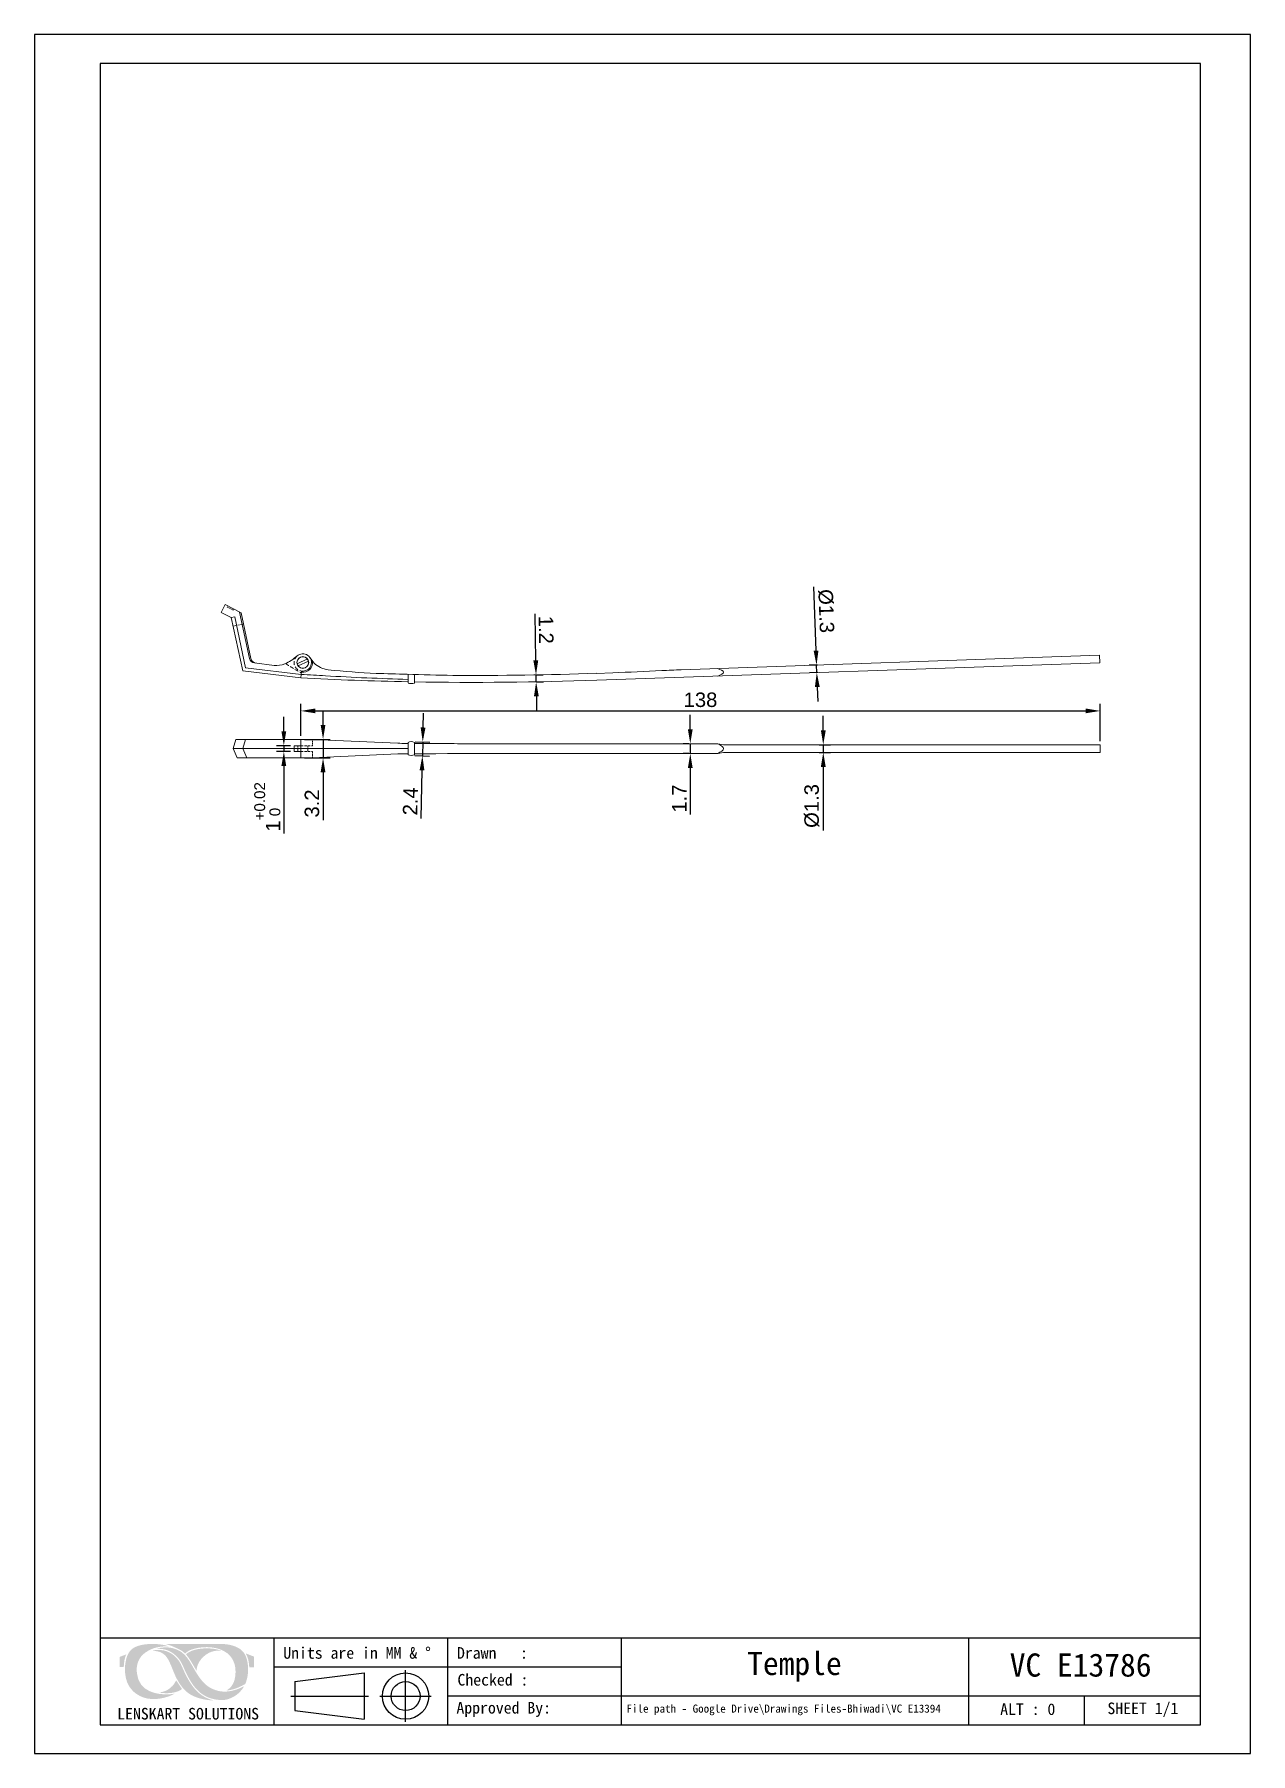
# Model space of a CAD drawing. Header units: millimetres. Extents: x 3044 to 3254, y 1340 to 1637.
import ezdxf

# ---------------------------------------------------------------- set-up
doc = ezdxf.new("R2010")
doc.units = ezdxf.units.MM
doc.linetypes.add('HIDDEN', pattern=[9.525, 6.35, -3.175])
doc.layers.add('Dimension', color=3, linetype='Continuous')
doc.layers.add('图框-线条', color=7, linetype='Continuous')
doc.layers.add('绘图层', color=7, linetype='Continuous', lineweight=15)
doc.styles.get("Standard").update_dxf_attribs({"font": 'arial.ttf'})
doc.styles.add('宋体', font='SimSun.ttf')
doc.styles.add('样式 1', font='romant.shx')
doc.dimstyles.new('ISO-25$0', dxfattribs={"dimtxt": 2.5, "dimasz": 2.5, "dimexe": 0.5, "dimexo": 1, "dimgap": 1, "dimtad": 0, "dimtih": 1, "dimtoh": 1, "dimdec": 1, "dimzin": 10, "dimdsep": 46, "dimlunit": 6, "dimtxsty": '样式 1', "dimcen": 0, "dimclrd": 256, "dimclre": 256, "dimclrt": 7, "dimazin": 0, "dimtfac": 1, "dimtdec": 1, "dimtofl": 0, "dimtmove": 0, "dimatfit": 0, "dimfxl": 1, "dimtolj": 1, "dimtzin": 10, "dimarcsym": 0})

# ---------------------------------------------------------------- blocks, each defined once
blk = doc.blocks.new('*D9')
at = {"layer": 'Defpoints', "color": 0, "transparency": 16777216}
for p in [(3228.29, 1519.65), (3090.29, 1514.74), (3228.29, 1513.79)]:
    blk.add_point(p, dxfattribs=at)
at = {"layer": 'Dimension', "color": 0, "lineweight": -2, "transparency": 16777216}
for p, q in [((3090.29, 1515.37), (3090.29, 1520.9)), ((3228.29, 1514.42), (3228.29, 1520.9)), ((3092.79, 1519.65), (3225.79, 1519.65))]:
    blk.add_line(p, q, dxfattribs=at)
at = {"layer": 'Dimension', "color": 0, "transparency": 16777216}
for points in [[(3092.79, 1520.07), (3092.79, 1519.24), (3090.29, 1519.65)], [(3225.79, 1520.07), (3225.79, 1519.24), (3228.29, 1519.65)]]:
    blk.add_solid(points, dxfattribs=at)
at = {"layer": 'Dimension', "color": 0, "transparency": 16777216, "insert": (3159.29, 1521.56), "char_height": 2.5, "attachment_point": 5}
blk.add_mtext('138', dxfattribs=at)
blk = doc.blocks.new('*D10')
at = {"layer": 'Defpoints', "color": 0, "transparency": 16777216}
for p in [(3179.14, 1513.79), (3179.14, 1512.49), (3180.49, 1512.49)]:
    blk.add_point(p, dxfattribs=at)
at = {"layer": 'Dimension', "color": 0, "lineweight": -2, "transparency": 16777216}
for p, q in [((3180.49, 1516.29), (3180.49, 1518.79)), ((3179.76, 1513.79), (3181.74, 1513.79)), ((3179.76, 1512.49), (3181.74, 1512.49)), ((3180.49, 1513.79), (3180.49, 1512.49)), ((3180.49, 1509.99), (3180.49, 1498.97))]:
    blk.add_line(p, q, dxfattribs=at)
at = {"layer": 'Dimension', "color": 0, "transparency": 16777216}
for points in [[(3180.08, 1516.29), (3180.91, 1516.29), (3180.49, 1513.79)], [(3180.08, 1509.99), (3180.91, 1509.99), (3180.49, 1512.49)]]:
    blk.add_solid(points, dxfattribs=at)
at = {"layer": 'Dimension', "color": 0, "transparency": 16777216, "insert": (3178.52, 1503.23), "char_height": 2.5, "attachment_point": 5, "rotation": 90}
blk.add_mtext('%%c1.3', dxfattribs=at)
blk = doc.blocks.new('*D11')
at = {"layer": 'Defpoints', "color": 0, "transparency": 16777216}
for p in [(3157.53, 1512.29), (3157.92, 1513.99), (3157.92, 1512.29)]:
    blk.add_point(p, dxfattribs=at)
at = {"layer": 'Dimension', "color": 0, "lineweight": -2, "transparency": 16777216}
for p, q in [((3157.53, 1516.49), (3157.53, 1518.99)), ((3157.3, 1513.99), (3156.28, 1513.99)), ((3157.3, 1512.29), (3156.28, 1512.29)), ((3157.53, 1513.99), (3157.53, 1512.29)), ((3157.53, 1509.79), (3157.53, 1501.73))]:
    blk.add_line(p, q, dxfattribs=at)
at = {"layer": 'Dimension', "color": 0, "transparency": 16777216}
for points in [[(3157.11, 1516.49), (3157.94, 1516.49), (3157.53, 1513.99)], [(3157.11, 1509.79), (3157.94, 1509.79), (3157.53, 1512.29)]]:
    blk.add_solid(points, dxfattribs=at)
at = {"layer": 'Dimension', "color": 0, "transparency": 16777216, "insert": (3155.65, 1504.51), "char_height": 2.5, "attachment_point": 5, "rotation": 90}
blk.add_mtext('1.7', dxfattribs=at)
blk = doc.blocks.new('*D12')
at = {"layer": 'Defpoints', "color": 0, "transparency": 16777216}
for p in [(3109.34, 1511.94), (3109.4, 1514.34), (3111.27, 1511.89)]:
    blk.add_point(p, dxfattribs=at)
at = {"layer": 'Dimension', "color": 0, "lineweight": -2, "transparency": 16777216}
for p, q in [((3111.39, 1516.79), (3111.45, 1519.29)), ((3109.97, 1511.93), (3112.52, 1511.86)), ((3110.03, 1514.33), (3112.58, 1514.26)), ((3111.33, 1514.29), (3111.27, 1511.89)), ((3111.2, 1509.4), (3110.99, 1501.06))]:
    blk.add_line(p, q, dxfattribs=at)
at = {"layer": 'Dimension', "color": 0, "transparency": 16777216}
for points in [[(3110.97, 1516.8), (3111.81, 1516.78), (3111.33, 1514.29)], [(3110.79, 1509.41), (3111.62, 1509.39), (3111.27, 1511.89)]]:
    blk.add_solid(points, dxfattribs=at)
at = {"layer": 'Dimension', "color": 0, "transparency": 16777216, "insert": (3109.19, 1504.03), "char_height": 2.5, "attachment_point": 5, "rotation": 88.549}
blk.add_mtext('2.4', dxfattribs=at)
blk = doc.blocks.new('*D13')
at = {"layer": 'Defpoints', "color": 0, "transparency": 16777216}
for p in [(3090.29, 1514.74), (3090.29, 1511.54), (3094.12, 1511.54)]:
    blk.add_point(p, dxfattribs=at)
at = {"layer": 'Dimension', "color": 0, "lineweight": -2, "transparency": 16777216}
for p, q in [((3094.12, 1517.24), (3094.12, 1519.74)), ((3090.92, 1514.74), (3095.37, 1514.74)), ((3094.12, 1514.74), (3094.12, 1511.54)), ((3090.92, 1511.54), (3095.37, 1511.54)), ((3094.12, 1509.04), (3094.12, 1500.77))]:
    blk.add_line(p, q, dxfattribs=at)
at = {"layer": 'Dimension', "color": 0, "transparency": 16777216}
for points in [[(3093.7, 1517.24), (3094.53, 1517.24), (3094.12, 1514.74)], [(3093.7, 1509.04), (3094.53, 1509.04), (3094.12, 1511.54)]]:
    blk.add_solid(points, dxfattribs=at)
at = {"layer": 'Dimension', "color": 0, "transparency": 16777216, "insert": (3092.21, 1503.66), "char_height": 2.5, "attachment_point": 5, "rotation": 90}
blk.add_mtext('3.2', dxfattribs=at)
blk = doc.blocks.new('*D14')
at = {"layer": 'Defpoints', "color": 0, "transparency": 16777216}
for p in [(3087.35, 1512.64), (3089.12, 1513.64), (3089.12, 1512.64)]:
    blk.add_point(p, dxfattribs=at)
at = {"layer": 'Dimension', "color": 0, "lineweight": -2, "transparency": 16777216}
for p, q in [((3087.35, 1516.14), (3087.35, 1518.64)), ((3088.5, 1513.64), (3086.1, 1513.64)), ((3088.5, 1512.64), (3086.1, 1512.64)), ((3087.35, 1513.64), (3087.35, 1512.64)), ((3087.35, 1510.14), (3087.35, 1498.49))]:
    blk.add_line(p, q, dxfattribs=at)
at = {"layer": 'Dimension', "color": 0, "transparency": 16777216}
for points in [[(3086.93, 1516.14), (3087.76, 1516.14), (3087.35, 1513.64)], [(3086.93, 1510.14), (3087.76, 1510.14), (3087.35, 1512.64)]]:
    blk.add_solid(points, dxfattribs=at)
at = {"layer": 'Dimension', "color": 0, "transparency": 16777216, "insert": (3084.49, 1503.07), "char_height": 2.5, "attachment_point": 5, "rotation": 90}
blk.add_mtext('1{\\H1.875;\\S+0.02^  0;}', dxfattribs=at)
blk = doc.blocks.new('*D15')
at = {"layer": 'Defpoints', "color": 0, "transparency": 16777216}
for p in [(3130.39, 1525.86), (3130.41, 1524.66), (3130.89, 1525.87)]:
    blk.add_point(p, dxfattribs=at)
at = {"layer": 'Dimension', "color": 0, "lineweight": -2, "transparency": 16777216}
for p, q in [((3130.85, 1528.37), (3130.72, 1536.41)), ((3130.91, 1524.67), (3130.89, 1525.87)), ((3131.01, 1525.87), (3132.14, 1525.89)), ((3131.03, 1524.67), (3132.16, 1524.69)), ((3130.95, 1522.17), (3130.99, 1519.67))]:
    blk.add_line(p, q, dxfattribs=at)
at = {"layer": 'Dimension', "color": 0, "transparency": 16777216}
for points in [[(3131.27, 1528.38), (3130.43, 1528.36), (3130.89, 1525.87)], [(3131.37, 1522.18), (3130.54, 1522.16), (3130.91, 1524.67)]]:
    blk.add_solid(points, dxfattribs=at)
at = {"layer": 'Dimension', "color": 0, "transparency": 16777216, "insert": (3132.64, 1533.67), "char_height": 2.5, "attachment_point": 5, "rotation": 270.9532}
blk.add_mtext('1.2', dxfattribs=at)
blk = doc.blocks.new('*D16')
at = {"layer": 'Defpoints', "color": 0, "transparency": 16777216}
for p in [(3179.33, 1527.57), (3180.14, 1527.6), (3180.18, 1526.3)]:
    blk.add_point(p, dxfattribs=at)
at = {"layer": 'Dimension', "color": 0, "lineweight": -2, "transparency": 16777216}
for p, q in [((3179.24, 1530.07), (3178.86, 1541.08)), ((3179.51, 1527.58), (3178.08, 1527.53)), ((3179.37, 1526.27), (3179.33, 1527.57)), ((3179.56, 1526.28), (3178.12, 1526.23)), ((3179.46, 1523.77), (3179.55, 1521.28))]:
    blk.add_line(p, q, dxfattribs=at)
at = {"layer": 'Dimension', "color": 0, "transparency": 16777216}
for points in [[(3179.66, 1530.08), (3178.83, 1530.06), (3179.33, 1527.57)], [(3179.88, 1523.79), (3179.04, 1523.76), (3179.37, 1526.27)]]:
    blk.add_solid(points, dxfattribs=at)
at = {"layer": 'Dimension', "color": 0, "transparency": 16777216, "insert": (3180.98, 1536.9), "char_height": 2.5, "attachment_point": 5, "rotation": 272}
blk.add_mtext('%%c1.3', dxfattribs=at)

msp = doc.modelspace()

# ---------------------------------------------------------------- hatches: boundary and pattern name
at = {"layer": '图框-线条', "lineweight": 0, "ltscale": 0.1}
h = msp.add_hatch(color=252, dxfattribs=at)
edge = h.paths.add_edge_path()
edge.add_spline(control_points=[(3058.98, 1356.22), (3058.98, 1356.22), (3058.98, 1354.5), (3058.98, 1354.5), (3058.98, 1354.5), (3058.98, 1354.5), (3059.69, 1354.5), (3059.69, 1354.5), (3059.69, 1354.5), (3059.75, 1354.9), (3059.75, 1355.25), (3059.83, 1355.65), (3059.83, 1355.65), (3059.9, 1356), (3060.01, 1356.35), (3060.13, 1356.66), (3060.13, 1356.66), (3060.13, 1356.66), (3058.98, 1356.22), (3058.98, 1356.22)], knot_values=[0, 0, 0, 0, 0.166667, 0.166667, 0.166667, 0.166667, 0.333333, 0.333333, 0.333333, 0.333333, 0.5, 0.5, 0.5, 0.5, 0.666667, 0.666667, 0.666667, 0.666667, 1, 1, 1, 1], degree=3, periodic=0)
edge = h.paths.add_edge_path()
edge.add_spline(control_points=[(3081.38, 1354.43), (3081.38, 1354.43), (3082.19, 1354.42), (3082.19, 1354.42), (3082.19, 1354.42), (3082.19, 1354.42), (3082.19, 1356.28), (3082.19, 1356.28), (3082.19, 1356.28), (3082.19, 1356.28), (3080.78, 1356.84), (3080.78, 1356.84), (3080.78, 1356.84), (3080.92, 1356.48), (3081.09, 1356.22), (3081.2, 1355.77), (3081.2, 1355.77), (3081.31, 1355.32), (3081.34, 1354.92), (3081.38, 1354.43)], knot_values=[0, 0, 0, 0, 0.166667, 0.166667, 0.166667, 0.166667, 0.333333, 0.333333, 0.333333, 0.333333, 0.5, 0.5, 0.5, 0.5, 0.666667, 0.666667, 0.666667, 0.666667, 1, 1, 1, 1], degree=3, periodic=0)
edge = h.paths.add_edge_path(flags=17)
edge.add_spline(control_points=[(3065.9, 1350.09), (3066.03, 1349.98), (3066.86, 1349.96), (3067, 1349.96), (3067, 1349.96), (3067.88, 1349.93), (3069.2, 1350.15), (3069.77, 1350.7), (3069.77, 1350.7), (3069.72, 1350.78), (3069.69, 1350.82), (3069.63, 1350.88), (3069.63, 1350.88), (3069.63, 1350.88), (3068.77, 1352.17), (3068.77, 1352.17), (3068.77, 1352.17), (3068.55, 1351.91), (3068.46, 1351.42), (3067.66, 1350.8), (3067.66, 1350.8), (3067.19, 1350.44), (3066.63, 1350.19), (3065.9, 1350.09)], knot_values=[0, 0, 0, 0, 0.142857, 0.142857, 0.142857, 0.142857, 0.285714, 0.285714, 0.285714, 0.285714, 0.428571, 0.428571, 0.428571, 0.428571, 0.571429, 0.571429, 0.571429, 0.571429, 0.714286, 0.714286, 0.714286, 0.714286, 1, 1, 1, 1], degree=3, periodic=0)
edge = h.paths.add_edge_path(flags=17)
edge.add_spline(control_points=[(3070.45, 1356.66), (3070.5, 1356.58), (3070.51, 1356.59), (3070.57, 1356.52), (3070.57, 1356.52), (3071.22, 1355.78), (3072.15, 1353.98), (3072.27, 1353.86), (3072.27, 1353.86), (3072.33, 1355.36), (3073.58, 1356.67), (3074.82, 1357.1), (3074.82, 1357.1), (3075.47, 1357.33), (3075.81, 1357.33), (3076.54, 1357.27), (3076.54, 1357.27), (3076.3, 1357.46), (3075.29, 1357.62), (3075.04, 1357.65), (3075.04, 1357.65), (3073.83, 1357.79), (3072.07, 1357.68), (3070.99, 1357.07), (3070.99, 1357.07), (3070.82, 1356.98), (3070.51, 1356.78), (3070.45, 1356.66)], knot_values=[0, 0, 0, 0, 0.125, 0.125, 0.125, 0.125, 0.25, 0.25, 0.25, 0.25, 0.375, 0.375, 0.375, 0.375, 0.5, 0.5, 0.5, 0.5, 0.625, 0.625, 0.625, 0.625, 0.75, 0.75, 0.75, 0.75, 1, 1, 1, 1], degree=3, periodic=0)
edge = h.paths.add_edge_path()
edge.add_spline(control_points=[(3069.87, 1354.31), (3069.46, 1355.23), (3069.34, 1355.48), (3068.7, 1356.17), (3068.7, 1356.17), (3067.82, 1357.11), (3066.48, 1357.58), (3065.15, 1357.4), (3065.15, 1357.4), (3065.06, 1357.39), (3064.99, 1357.38), (3064.9, 1357.36), (3064.9, 1357.36), (3064.9, 1357.36), (3064.67, 1357.29), (3064.67, 1357.29), (3064.67, 1357.29), (3065.44, 1357.25), (3066.03, 1357.14), (3066.54, 1356.76), (3066.54, 1356.76), (3067.05, 1356.38), (3067.24, 1356.07), (3067.57, 1355.41), (3067.57, 1355.41), (3068.1, 1354.33), (3068.45, 1353.12), (3069.05, 1352.11), (3069.05, 1352.11), (3069.68, 1351.05), (3070.29, 1350.27), (3071.35, 1349.65), (3071.35, 1349.65), (3072.21, 1349.15), (3074, 1348.68), (3075.18, 1348.73), (3075.18, 1348.73), (3075.05, 1348.79), (3074.87, 1348.82), (3074.71, 1348.86), (3074.71, 1348.86), (3072.5, 1349.54), (3071.22, 1351.42), (3070.25, 1353.47), (3070.25, 1353.47), (3070.12, 1353.75), (3069.99, 1354.02), (3069.87, 1354.31)], knot_values=[0, 0, 0, 0, 0.076923, 0.076923, 0.076923, 0.076923, 0.153846, 0.153846, 0.153846, 0.153846, 0.230769, 0.230769, 0.230769, 0.230769, 0.307692, 0.307692, 0.307692, 0.307692, 0.384615, 0.384615, 0.384615, 0.384615, 0.461538, 0.461538, 0.461538, 0.461538, 0.538462, 0.538462, 0.538462, 0.538462, 0.615385, 0.615385, 0.615385, 0.615385, 0.692308, 0.692308, 0.692308, 0.692308, 0.769231, 0.769231, 0.769231, 0.769231, 0.846154, 0.846154, 0.846154, 0.846154, 1, 1, 1, 1], degree=3, periodic=0)
edge = h.paths.add_edge_path()
edge.add_spline(control_points=[(3080.49, 1351.16), (3080.46, 1351.16), (3079.64, 1350.77), (3079.47, 1350.7), (3079.47, 1350.7), (3079.12, 1350.57), (3078.7, 1350.44), (3078.31, 1350.36), (3078.31, 1350.36), (3077.33, 1350.18), (3076.62, 1350.18), (3075.69, 1350.45), (3075.69, 1350.45), (3074.1, 1350.91), (3073.18, 1352.02), (3072.43, 1353.18), (3072.43, 1353.18), (3071.11, 1355.24), (3070.58, 1357.22), (3068.03, 1357.77), (3068.03, 1357.77), (3067.6, 1357.86), (3067.09, 1357.9), (3066.63, 1357.86), (3066.63, 1357.86), (3066.33, 1357.84), (3065.61, 1357.77), (3065.39, 1357.64), (3065.39, 1357.64), (3066.51, 1357.66), (3067.39, 1357.44), (3068.18, 1356.87), (3068.18, 1356.87), (3069.84, 1355.69), (3069.89, 1354.44), (3070.75, 1352.9), (3070.75, 1352.9), (3071.17, 1352.16), (3071.47, 1351.59), (3072.04, 1350.92), (3072.04, 1350.92), (3073.23, 1349.53), (3074.49, 1348.91), (3076.43, 1348.77), (3076.43, 1348.77), (3077.37, 1348.7), (3078.31, 1349.11), (3078.93, 1349.5), (3078.93, 1349.5), (3079.36, 1349.77), (3079.7, 1350.11), (3080.02, 1350.48), (3080.02, 1350.48), (3080.18, 1350.67), (3080.36, 1350.95), (3080.49, 1351.16)], knot_values=[0, 0, 0, 0, 0.066667, 0.066667, 0.066667, 0.066667, 0.133333, 0.133333, 0.133333, 0.133333, 0.2, 0.2, 0.2, 0.2, 0.266667, 0.266667, 0.266667, 0.266667, 0.333333, 0.333333, 0.333333, 0.333333, 0.4, 0.4, 0.4, 0.4, 0.466667, 0.466667, 0.466667, 0.466667, 0.533333, 0.533333, 0.533333, 0.533333, 0.6, 0.6, 0.6, 0.6, 0.666667, 0.666667, 0.666667, 0.666667, 0.733333, 0.733333, 0.733333, 0.733333, 0.8, 0.8, 0.8, 0.8, 0.866667, 0.866667, 0.866667, 0.866667, 1, 1, 1, 1], degree=3, periodic=0)
edge = h.paths.add_edge_path()
edge.add_spline(control_points=[(3070.3, 1356.82), (3070.86, 1357.26), (3071.02, 1357.4), (3071.84, 1357.63), (3071.84, 1357.63), (3073.71, 1358.15), (3076.12, 1358.01), (3077.59, 1356.86), (3077.59, 1356.86), (3078.39, 1356.23), (3079.05, 1355.12), (3079.01, 1353.58), (3079.01, 1353.58), (3078.98, 1352.43), (3078.7, 1351.33), (3077.79, 1350.67), (3077.79, 1350.67), (3077.73, 1350.62), (3077.49, 1350.47), (3077.43, 1350.45), (3077.43, 1350.45), (3078.32, 1350.4), (3079.71, 1351), (3080.45, 1351.42), (3080.45, 1351.42), (3080.72, 1351.57), (3080.7, 1351.55), (3080.81, 1351.87), (3080.81, 1351.87), (3081.28, 1353.13), (3081.3, 1354.88), (3080.87, 1356.11), (3080.87, 1356.11), (3080.68, 1356.67), (3080.46, 1356.97), (3080.09, 1357.33), (3080.09, 1357.33), (3079.33, 1358.1), (3077.82, 1358.45), (3076.73, 1358.45), (3076.73, 1358.45), (3073.51, 1358.45), (3070.2, 1358.48), (3066.99, 1358.45), (3066.99, 1358.45), (3067.23, 1358.35), (3067.64, 1358.25), (3067.91, 1358.15), (3067.91, 1358.15), (3068.18, 1358.05), (3069.36, 1357.5), (3069.59, 1357.36), (3069.59, 1357.36), (3069.91, 1357.16), (3070.24, 1356.86), (3070.3, 1356.82)], knot_values=[0, 0, 0, 0, 0.066667, 0.066667, 0.066667, 0.066667, 0.133333, 0.133333, 0.133333, 0.133333, 0.2, 0.2, 0.2, 0.2, 0.266667, 0.266667, 0.266667, 0.266667, 0.333333, 0.333333, 0.333333, 0.333333, 0.4, 0.4, 0.4, 0.4, 0.466667, 0.466667, 0.466667, 0.466667, 0.533333, 0.533333, 0.533333, 0.533333, 0.6, 0.6, 0.6, 0.6, 0.666667, 0.666667, 0.666667, 0.666667, 0.733333, 0.733333, 0.733333, 0.733333, 0.8, 0.8, 0.8, 0.8, 0.866667, 0.866667, 0.866667, 0.866667, 1, 1, 1, 1], degree=3, periodic=0)
edge = h.paths.add_edge_path()
edge.add_spline(control_points=[(3068.51, 1349.87), (3068.38, 1349.88), (3068.11, 1349.82), (3067.95, 1349.8), (3067.95, 1349.8), (3065.38, 1349.56), (3062.34, 1350.24), (3061.98, 1353.38), (3061.98, 1353.38), (3061.8, 1354.85), (3062.26, 1356.17), (3063.44, 1356.98), (3063.44, 1356.98), (3064.61, 1357.79), (3065.79, 1358.1), (3067.52, 1358.05), (3067.52, 1358.05), (3067.52, 1358.05), (3066.82, 1358.25), (3066.82, 1358.25), (3066.82, 1358.25), (3065.29, 1358.58), (3063, 1358.59), (3061.66, 1357.92), (3061.66, 1357.92), (3060.89, 1357.54), (3060.47, 1356.97), (3060.18, 1356.02), (3060.18, 1356.02), (3059.68, 1354.4), (3059.82, 1351.9), (3061.04, 1350.62), (3061.04, 1350.62), (3061.2, 1350.46), (3061.27, 1350.34), (3061.45, 1350.19), (3061.45, 1350.19), (3061.64, 1350.04), (3061.68, 1349.99), (3061.92, 1349.82), (3061.92, 1349.82), (3063.5, 1348.7), (3065.55, 1348.77), (3067.35, 1349.37), (3067.35, 1349.37), (3067.56, 1349.44), (3067.77, 1349.52), (3067.96, 1349.61), (3067.96, 1349.61), (3068.08, 1349.66), (3068.45, 1349.85), (3068.51, 1349.87)], knot_values=[0, 0, 0, 0, 0.071429, 0.071429, 0.071429, 0.071429, 0.142857, 0.142857, 0.142857, 0.142857, 0.214286, 0.214286, 0.214286, 0.214286, 0.285714, 0.285714, 0.285714, 0.285714, 0.357143, 0.357143, 0.357143, 0.357143, 0.428571, 0.428571, 0.428571, 0.428571, 0.5, 0.5, 0.5, 0.5, 0.571429, 0.571429, 0.571429, 0.571429, 0.642857, 0.642857, 0.642857, 0.642857, 0.714286, 0.714286, 0.714286, 0.714286, 0.785714, 0.785714, 0.785714, 0.785714, 0.857143, 0.857143, 0.857143, 0.857143, 1, 1, 1, 1], degree=3, periodic=0)

# ---------------------------------------------------------------- linework, layer by layer
for p, q in [((3245.62, 1631.52), (3055.62, 1631.52)), ((3055.62, 1631.52), (3055.62, 1344.52)), ((3245.62, 1344.52), (3245.62, 1631.52)), ((3055.62, 1359.52), (3245.62, 1359.52)), ((3085.62, 1359.52), (3085.62, 1344.52)), ((3115.62, 1359.52), (3115.62, 1344.52)), ((3145.62, 1359.52), (3145.62, 1344.52)), ((3205.62, 1344.52), (3205.62, 1359.52)), ((3085.62, 1354.52), (3145.62, 1354.52)), ((3089.22, 1351.96), (3101.22, 1353.46)), ((3089.22, 1351.96), (3089.22, 1346.96)), ((3101.22, 1353.46), (3101.22, 1345.46)), ((3108.37, 1345.02), (3108.37, 1353.91)), ((3088.56, 1349.46), (3101.95, 1349.46)), ((3103.93, 1349.46), (3112.81, 1349.46)), ((3115.62, 1349.52), (3245.62, 1349.52)), ((3225.62, 1344.52), (3225.62, 1349.52)), ((3089.22, 1346.96), (3101.22, 1345.46)), ((3055.62, 1344.52), (3245.62, 1344.52))]:
    msp.add_line(p, q)
at = {"lineweight": 20}
for p, q in [((3076.52, 1536.67), (3077.2, 1538.01)), ((3078.28, 1535.78), (3076.52, 1536.67)), ((3077.2, 1538.01), (3079.97, 1536.6)), ((3089.12, 1513.64), (3089.12, 1512.64)), ((3090.29, 1513.64), (3089.12, 1513.64)), ((3090.29, 1512.64), (3089.12, 1512.64))]:
    msp.add_line(p, q, dxfattribs=at)
at = {"color": 4, "linetype": 'HIDDEN', "lineweight": 20, "ltscale": 0.037795}
msp.add_line((3077.55, 1537.61), (3078.62, 1537.06), dxfattribs=at)
at = {"color": 7, "lineweight": 20}
for p, q in [((3078.87, 1535.9), (3078.28, 1535.78)), ((3080.24, 1526.57), (3078.28, 1535.78)), ((3080.74, 1527.11), (3078.87, 1535.9)), ((3081.42, 1528.72), (3079.71, 1536.73)), ((3081.65, 1528.69), (3079.97, 1536.6)), ((3090.36, 1525.93), (3080.74, 1527.11)), ((3085.68, 1527.52), (3082.27, 1527.93)), ((3089.65, 1527.77), (3091.42, 1528.62)), ((3089.83, 1527.41), (3091.59, 1528.26)), ((3141.37, 1524.94), (3228.25, 1527.98)), ((3155.97, 1526.76), (3228.21, 1529.28)), ((3228.25, 1527.98), (3228.21, 1529.28)), ((3090.29, 1525.34), (3080.24, 1526.57)), ((3090.42, 1526.53), (3090.29, 1525.34)), ((3108.79, 1524.48), (3108.79, 1525.99)), ((3109.89, 1524.45), (3109.89, 1525.96)), ((3141.33, 1526.14), (3144.15, 1526.24)), ((3079.08, 1514.74), (3078.59, 1513.14)), ((3092.29, 1514.74), (3079.08, 1514.74)), ((3080.73, 1514.74), (3080.24, 1513.14)), ((3090.29, 1511.54), (3090.29, 1514.74)), ((3092.29, 1514.74), (3107.01, 1514.07)), ((3090.29, 1513.14), (3078.59, 1513.14)), ((3078.59, 1513.14), (3079.31, 1511.54)), ((3080.24, 1513.14), (3080.95, 1511.54)), ((3090.29, 1513.14), (3108.79, 1513.14)), ((3092.29, 1511.54), (3107.01, 1512.21)), ((3108.38, 1514.04), (3108.79, 1514.04)), ((3108.38, 1512.24), (3108.79, 1512.24)), ((3108.79, 1512.08), (3108.79, 1514.21)), ((3109.89, 1512.08), (3109.89, 1514.21)), ((3109.89, 1514.04), (3111.27, 1514.04)), ((3109.89, 1512.24), (3111.27, 1512.24)), ((3113.57, 1514.03), (3115.6, 1514.01)), ((3113.57, 1512.26), (3115.6, 1512.28)), ((3117.91, 1513.99), (3162.29, 1513.99)), ((3117.91, 1512.29), (3162.29, 1512.29)), ((3162.29, 1513.99), (3163.29, 1513.79)), ((3163.29, 1512.49), (3162.29, 1512.29)), ((3163.29, 1513.79), (3228.29, 1513.79)), ((3163.29, 1512.49), (3228.29, 1512.49)), ((3228.29, 1512.49), (3228.29, 1513.79)), ((3092.29, 1511.54), (3079.31, 1511.54))]:
    msp.add_line(p, q, dxfattribs=at)
at = {"color": 4, "linetype": 'HIDDEN', "lineweight": 20, "ltscale": 0.006299}
msp.add_line((3078.62, 1537.06), (3078.71, 1537.24), dxfattribs=at)
at = {"color": 4, "linetype": 'HIDDEN', "lineweight": 20, "ltscale": 0.050394}
msp.add_line((3080.16, 1534.64), (3078.59, 1534.31), dxfattribs=at)
at = {"color": 4, "linetype": 'HIDDEN', "lineweight": 20, "ltscale": 0.007328}
msp.add_line((3080.39, 1534.61), (3080.16, 1534.64), dxfattribs=at)
at = {"color": 4, "linetype": 'HIDDEN', "lineweight": 20, "ltscale": 0.034604}
for p, q in [((3092.32, 1514.74), (3092.32, 1513.64)), ((3092.32, 1512.64), (3092.32, 1511.54))]:
    msp.add_line(p, q, dxfattribs=at)
at = {"color": 4, "linetype": 'HIDDEN', "lineweight": 20, "ltscale": 0.031496}
for p, q in [((3089.75, 1513.64), (3089.75, 1512.64)), ((3091.5, 1513.64), (3091.5, 1512.64))]:
    msp.add_line(p, q, dxfattribs=at)
at = {"color": 4, "linetype": 'HIDDEN', "lineweight": 20, "ltscale": 0.063907}
for p, q in [((3090.29, 1513.64), (3092.32, 1513.64)), ((3090.29, 1512.64), (3092.32, 1512.64))]:
    msp.add_line(p, q, dxfattribs=at)
msp.add_lwpolyline([(3044.28, 1339.52), (3254.28, 1339.52), (3254.28, 1636.52), (3044.28, 1636.52)], close=True)
at = {"color": 7, "lineweight": 20}
for radius in [1.02, 1]:
    msp.add_circle((3090.62, 1528.02), radius, dxfattribs=at)
for radius in [4, 2.5]:
    msp.add_circle((3108.37, 1349.46), radius)
for centre, radius, start, end in [((3082.39, 1528.93), 1, 192, 263), ((3082.63, 1528.9), 1, 192, 263), ((3086.1, 1530.99), 3.5, 263, 293.4607), ((3084.31, 1535.12), 8, 293.4607, 311.6287), ((3090.62, 1528.02), 1.5, 262.1998, 131.6287), ((3090.62, 1528.02), 1.7, 262.4116, 7.5122), ((3096.15, 1531.44), 5, 211.8249, 224.6655), ((3095.43, 1530.74), 4, 224.6655, 263.6508), ((3108.65, 1649.52), 123.51, 263.6508, 267.5042), ((3126.7, 2025.94), 500, 272, 272.9685), ((3162.95, 1326.88), 200, 92, 92.9685), ((3120.43, 2124.58), 600, 267.12113, 268.88889), ((3071.51, 1115.67), 410.7, 86.7864, 87.3693), ((3120.4, 1960.01), 435.06, 266.5909, 268.4713), ((3120.43, 2124.58), 598.7, 268.35795, 268.87176), ((3122.48, 1909.87), 384.12, 267.9356, 269.1147), ((3120.43, 2124.58), 600, 268.99395, 272), ((3120.43, 2124.58), 598.8, 269.62814, 272), ((3108.38, 1544.04), 30, 267.3974, 270), ((3108.38, 1482.24), 30, 90, 92.6026), ((3109.34, 1513.16), 1.18, 62.3311, 117.6689), ((3109.34, 1513.13), 1.18, 242.3311, 297.6689), ((3111.27, 1314.04), 200, 89.3396, 90), ((3111.27, 1712.24), 200, 270, 270.6604), ((3117.91, 1713.99), 200, 269.3396, 270), ((3117.91, 1312.29), 200, 90, 90.6604)]:
    msp.add_arc(centre, radius, start, end, dxfattribs=at)
at = {"color": 4, "linetype": 'HIDDEN', "lineweight": 20, "ltscale": 0.100574}
msp.add_arc((3101.99, 1548.33), 25, 235.0198, 242.3382, dxfattribs=at)
at = {"color": 4, "linetype": 'HIDDEN', "lineweight": 20, "ltscale": 0.107664}
msp.add_arc((3090.62, 1528.02), 1.5, 131.6287, 262.1998, dxfattribs=at)
at = {"lineweight": 20}
msp.add_arc((3109.37, 1525.89), 1.53, 247.8386, 289.9953, dxfattribs=at)
at = {"color": 7, "lineweight": 20}
for points in [[(3162.29, 1525.68), (3163.27, 1526.36), (3162.25, 1526.97)], [(3162.29, 1512.29), (3163.29, 1513.14), (3162.29, 1513.99)]]:
    msp.add_spline(points, degree=3, dxfattribs=at)

# ---------------------------------------------------------------- texts
at = {"layer": '绘图层', "color": 7, "linetype": 'ByBlock', "lineweight": 9, "attachment_point": 5, "style": '宋体'}
for s, insert, char_height, width in [('\\pxql;{\\fNSimSun|b0|i0|c0|p49;Units are in MM & %%D}', (3102.52, 1356.9), 2, 30.5443), ('\\pxql;{\\fNSimSun|b0|i0|c0|p49;Drawn   : }', (3132.52, 1356.9), 2, 30.5443), ('{\\fNSimSun|b0|i0|c0|p49;Temple}', (3175.51, 1354.53), 4, 58.2869), ('{\\fNSimSun|b0|i0|c0|p49;VC E13786}', (3224.93, 1354.79), 4, 58.2869), ('\\pxql;{\\fNSimSun|b0|i0|c0|p49;Checked : }', (3128.78, 1352.26), 2, 22.9015), ('\\pxql;{\\fNSimSun|b0|i0|c0|p49;Approved By:}', (3128.6, 1347.15), 2, 22.9015), ('{\\fNSimSun|b0|i0|c0|p49;SHEET 1/1}', (3235.68, 1347.1), 2, 17.2791), ('{\\fSimSun|b0|i0|c134|p2;LENSKART SOLUTIONS}', (3070.82, 1346.4), 2, 58.9745), ('\\pxql;{\\fNSimSun|b0|i0|c0|p49;File path - Google Drive\\\\Drawings Files-Bhiwadi\\\\VC E13394}', (3191.45, 1347.07), 1.4, 89.89), ('{\\fNSimSun|b0|i0|c0|p49;ALT : 0}', (3215.8, 1347.18), 2, 17.2791)]:
    msp.add_mtext(s, dxfattribs=dict(at, insert=insert, char_height=char_height, width=width))

# ---------------------------------------------------------------- dimensions: what is measured, and where the dimension line sits
at = {"layer": 'Dimension'}
for p1, p2, distance, override, picture, middle in [((3180.18, 1526.3), (3180.14, 1527.6), 0.81, {"dimexe": 1.25, "dimexo": 0.625, "dimgap": 0.625, "dimtad": 1, "dimtih": 0, "dimtoh": 0, "dimzin": 8, "dimlunit": 2, "dimpost": '%%c<>', "dimtxsty": 'Standard', "dimcen": 2.5, "dimclrd": 0, "dimclre": 0, "dimclrt": 0, "dimadec": 0, "dimtdec": 2, "dimtofl": 1, "dimatfit": 3, "dimtolj": 0, "dimtzin": 8}, '*D16', (3180.98, 1536.9)), ((3130.41, 1524.66), (3130.39, 1525.86), -0.5, {"dimexe": 1.25, "dimexo": 0.625, "dimgap": 0.625, "dimtad": 1, "dimtih": 0, "dimtoh": 0, "dimzin": 8, "dimlunit": 2, "dimtxsty": 'Standard', "dimcen": 2.5, "dimclrd": 0, "dimclre": 0, "dimclrt": 0, "dimadec": 0, "dimtdec": 2, "dimtofl": 1, "dimatfit": 3, "dimtolj": 0, "dimtzin": 8}, '*D15', (3132.64, 1533.67)), ((3090.29, 1514.74), (3090.29, 1511.54), 3.82, {"dimexe": 1.25, "dimexo": 0.625, "dimgap": 0.625, "dimtad": 1, "dimtih": 0, "dimtoh": 0, "dimzin": 8, "dimlunit": 2, "dimtxsty": 'Standard', "dimcen": 2.5, "dimclrd": 0, "dimclre": 0, "dimclrt": 0, "dimadec": 0, "dimtdec": 2, "dimtofl": 1, "dimatfit": 3, "dimtolj": 0, "dimtzin": 8}, '*D13', (3092.21, 1503.66)), ((3109.4, 1514.34), (3109.34, 1511.94), 1.92, {"dimexe": 1.25, "dimexo": 0.625, "dimgap": 0.625, "dimtad": 1, "dimtih": 0, "dimtoh": 0, "dimzin": 8, "dimlunit": 2, "dimtxsty": 'Standard', "dimcen": 2.5, "dimclrd": 0, "dimclre": 0, "dimclrt": 0, "dimadec": 0, "dimtdec": 2, "dimtofl": 1, "dimatfit": 3, "dimtolj": 0, "dimtzin": 8}, '*D12', (3109.19, 1504.03)), ((3157.92, 1513.99), (3157.92, 1512.29), -0.4, {"dimexe": 1.25, "dimexo": 0.625, "dimgap": 0.625, "dimtad": 1, "dimtih": 0, "dimtoh": 0, "dimzin": 8, "dimlunit": 2, "dimtxsty": 'Standard', "dimcen": 2.5, "dimclrd": 0, "dimclre": 0, "dimclrt": 0, "dimadec": 0, "dimtdec": 2, "dimtofl": 1, "dimatfit": 3, "dimtolj": 0, "dimtzin": 8}, '*D11', (3155.65, 1504.51)), ((3179.14, 1513.79), (3179.14, 1512.49), 1.36, {"dimexe": 1.25, "dimexo": 0.625, "dimgap": 0.625, "dimtad": 1, "dimtih": 0, "dimtoh": 0, "dimzin": 8, "dimlunit": 2, "dimpost": '%%c<>', "dimtxsty": 'Standard', "dimcen": 2.5, "dimclrd": 0, "dimclre": 0, "dimclrt": 0, "dimadec": 0, "dimtdec": 2, "dimtofl": 1, "dimatfit": 3, "dimtolj": 0, "dimtzin": 8}, '*D10', (3178.52, 1503.23))]:
    dim = msp.add_aligned_dim(p1=p1, p2=p2, distance=distance, dimstyle='ISO-25$0', override=override, dxfattribs=at)
    dim.commit()
    dim.dimension.update_dxf_attribs({"geometry": picture, "text_midpoint": middle})
dim = msp.add_linear_dim(base=(3228.29, 1519.65), p1=(3090.29, 1514.74), p2=(3228.29, 1513.79), dimstyle='ISO-25$0', override={"dimexe": 1.25, "dimexo": 0.625, "dimgap": 0.625, "dimtad": 1, "dimtih": 0, "dimtoh": 0, "dimzin": 8, "dimlunit": 2, "dimtxsty": 'Standard', "dimcen": 2.5, "dimclrd": 0, "dimclre": 0, "dimclrt": 0, "dimadec": 0, "dimtdec": 2, "dimtofl": 1, "dimatfit": 3, "dimtolj": 0, "dimtzin": 8}, dxfattribs=at)
dim.commit()
dim.dimension.update_dxf_attribs({"geometry": '*D9', "text_midpoint": (3159.29, 1521.56)})
dim = msp.add_linear_dim(base=(3087.35, 1512.64), p1=(3089.12, 1513.64), p2=(3089.12, 1512.64), angle=90, dimstyle='ISO-25$0', override={"dimexe": 1.25, "dimexo": 0.625, "dimgap": 0.625, "dimtad": 1, "dimtih": 0, "dimtoh": 0, "dimzin": 8, "dimlunit": 2, "dimtxsty": 'Standard', "dimcen": 2.5, "dimclrd": 0, "dimclre": 0, "dimclrt": 0, "dimadec": 0, "dimtol": 1, "dimtp": 0.02, "dimtfac": 0.75, "dimtdec": 2, "dimtofl": 1, "dimatfit": 3, "dimtolj": 0, "dimtzin": 8}, dxfattribs=at)
dim.commit()
dim.dimension.update_dxf_attribs({"geometry": '*D14', "text_midpoint": (3084.49, 1503.07)})

doc.saveas('drawing.dxf')
